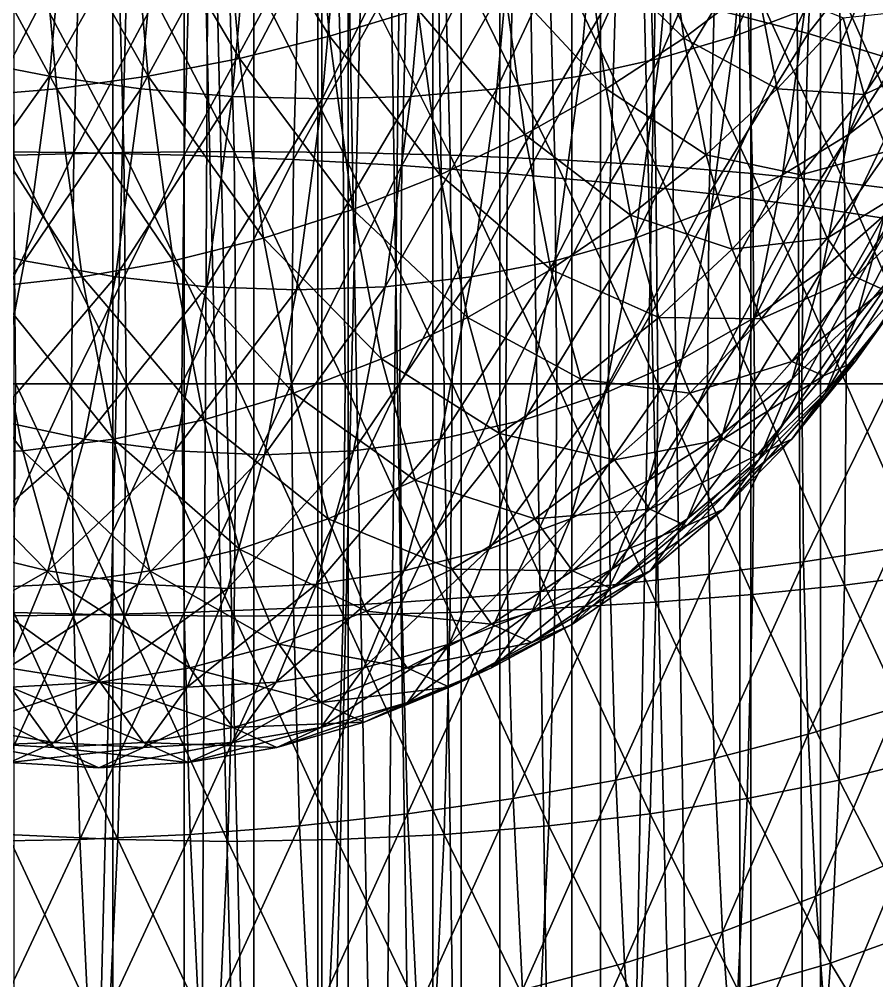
# Model space of a CAD drawing. Header units: metres. Extents: x -1.83 to 1.83, y -2.28 to 6.34.
# Drawn here: x 0.3643 to 0.7489, y 0.5247 to 0.956 of the extents above; entities that cross this region are included whole.
import ezdxf

# ---------------------------------------------------------------- set-up
doc = ezdxf.new("R2010")
doc.units = ezdxf.units.M

msp = doc.modelspace()

# ---------------------------------------------------------------- linework, layer by layer
at = {"layer": 'Prism 17'}
for points in [[(-0.6875, -1.03535, 0.03927), (0.6875, 2.96465, 0.03927), (0.6875, -1.03535, 0.03927)], [(-0.6875, -1.03535, 0.03927), (-0.6875, 2.96465, 0.03927), (0.6875, 2.96465, 0.03927)], [(0.40625, -1.03535, -0.02323), (0.28125, 2.96465, -0.11698), (0.28125, -1.03535, -0.11698)], [(0.40625, -1.03535, -0.02323), (0.40625, 2.96465, -0.02323), (0.28125, 2.96465, -0.11698)], [(0.5, -1.03535, -0.08573), (0.40625, 2.96465, -0.02323), (0.40625, -1.03535, -0.02323)], [(0.5, -1.03535, -0.08573), (0.5, 2.96465, -0.08573), (0.40625, 2.96465, -0.02323)], [(0.5625, -1.03535, 0.00802), (0.5, 2.96465, -0.08573), (0.5, -1.03535, -0.08573)], [(0.5625, -1.03535, 0.00802), (0.5625, 2.96465, 0.00802), (0.5, 2.96465, -0.08573)], [(0.625, -1.03535, -0.05448), (0.5625, 2.96465, 0.00802), (0.5625, -1.03535, 0.00802)], [(0.625, -1.03535, -0.05448), (0.625, 2.96465, -0.05448), (0.5625, 2.96465, 0.00802)], [(0.6875, -1.03535, 0.03927), (0.625, 2.96465, -0.05448), (0.625, -1.03535, -0.05448)], [(0.6875, -1.03535, 0.03927), (0.6875, 2.96465, 0.03927), (0.625, 2.96465, -0.05448)]]:
    msp.add_3dface(points, dxfattribs=at)
at = {"layer": 'Prism 4'}
for points in [[(0.43834, -1.04699, 0.10907), (0.46953, 4.95301, 0.2558), (0.46953, -1.04699, 0.2558)], [(0.43834, -1.04699, 0.10907), (0.43834, 4.95301, 0.10907), (0.46953, 4.95301, 0.2558)], [(0.54981, -1.04699, 0.0087), (0.43834, 4.95301, 0.10907), (0.43834, -1.04699, 0.10907)], [(0.54981, -1.04699, 0.0087), (0.54981, 4.95301, 0.0087), (0.43834, 4.95301, 0.10907)], [(0.46953, -1.04699, 0.2558), (0.61219, 4.95301, 0.30215), (0.61219, -1.04699, 0.30215)], [(0.46953, -1.04699, 0.2558), (0.46953, 4.95301, 0.2558), (0.61219, 4.95301, 0.30215)], [(0.69247, -1.04699, 0.05506), (0.54981, 4.95301, 0.0087), (0.54981, -1.04699, 0.0087)], [(0.69247, -1.04699, 0.05506), (0.69247, 4.95301, 0.05506), (0.54981, 4.95301, 0.0087)], [(0.61219, -1.04699, 0.30215), (0.72366, 4.95301, 0.20178), (0.72366, -1.04699, 0.20178)], [(0.61219, -1.04699, 0.30215), (0.61219, 4.95301, 0.30215), (0.72366, 4.95301, 0.20178)], [(0.72366, -1.04699, 0.20178), (0.69247, 4.95301, 0.05506), (0.69247, -1.04699, 0.05506)], [(0.72366, -1.04699, 0.20178), (0.72366, 4.95301, 0.20178), (0.69247, 4.95301, 0.05506)]]:
    msp.add_3dface(points, dxfattribs=at)
at = {"layer": 'Prism 5'}
for points in [[(0.49819, -1.04699, 0.20179), (0.3484, 4.95301, 0.20964), (0.3484, -1.04699, 0.20964)], [(0.49819, -1.04699, 0.20179), (0.49819, 4.95301, 0.20179), (0.3484, 4.95301, 0.20964)], [(0.36199, -1.04699, 0.46909), (0.51179, 4.95301, 0.46124), (0.51179, -1.04699, 0.46124)], [(0.36199, -1.04699, 0.46909), (0.36199, 4.95301, 0.46909), (0.51179, 4.95301, 0.46124)], [(0.57989, -1.04699, 0.32759), (0.49819, 4.95301, 0.20179), (0.49819, -1.04699, 0.20179)], [(0.57989, -1.04699, 0.32759), (0.57989, 4.95301, 0.32759), (0.49819, 4.95301, 0.20179)], [(0.51179, -1.04699, 0.46124), (0.57989, 4.95301, 0.32759), (0.57989, -1.04699, 0.32759)], [(0.51179, -1.04699, 0.46124), (0.51179, 4.95301, 0.46124), (0.57989, 4.95301, 0.32759)]]:
    msp.add_3dface(points, dxfattribs=at)
at = {"layer": 'Sphere 5'}
for points in [[(0.72397, 1.04251, 0.30105), (0.68506, 0.94834, 0.27519), (0.71659, 0.96042, 0.30985)], [(0.72397, 1.04251, 0.30105), (0.69278, 1.03425, 0.26599), (0.68506, 0.94834, 0.27519)], [(0.50343, 0.94834, 0.49164), (0.45503, 1.0274, 0.47409), (0.49571, 1.03425, 0.50085)], [(0.54304, 0.96042, 0.51668), (0.50343, 0.94834, 0.49164), (0.49571, 1.03425, 0.50085)], [(0.69278, 1.03425, 0.26599), (0.65136, 0.93832, 0.24012), (0.68506, 0.94834, 0.27519)], [(0.69278, 1.03425, 0.26599), (0.65937, 1.0274, 0.23058), (0.65136, 0.93832, 0.24012)], [(0.38606, 1.02201, -0.00455), (0.34497, 1.0274, -0.03324), (0.33696, 0.93832, -0.02369)], [(0.46304, 0.93832, 0.46455), (0.41394, 1.02201, 0.4454), (0.45503, 1.0274, 0.47409)], [(0.50343, 0.94834, 0.49164), (0.46304, 0.93832, 0.46455), (0.45503, 1.0274, 0.47409)], [(0.65937, 1.0274, 0.23058), (0.61575, 0.93045, 0.2049), (0.65136, 0.93832, 0.24012)], [(0.65937, 1.0274, 0.23058), (0.62398, 1.02201, 0.19509), (0.61575, 0.93045, 0.2049)], [(0.38113, 0.92479, 0.405), (0.33175, 1.0158, 0.38312), (0.37274, 1.01814, 0.415)], [(0.38606, 1.02201, -0.00455), (0.33696, 0.93832, -0.02369), (0.37783, 0.93045, 0.00526)], [(0.42217, 0.93045, 0.43559), (0.37274, 1.01814, 0.415), (0.41394, 1.02201, 0.4454)], [(0.42217, 0.93045, 0.43559), (0.38113, 0.92479, 0.405), (0.37274, 1.01814, 0.415)], [(0.42726, 1.01814, 0.02585), (0.38606, 1.02201, -0.00455), (0.37783, 0.93045, 0.00526)], [(0.42726, 1.01814, 0.02585), (0.37783, 0.93045, 0.00526), (0.41886, 0.92479, 0.03585)], [(0.46304, 0.93832, 0.46455), (0.42217, 0.93045, 0.43559), (0.41394, 1.02201, 0.4454)], [(0.46825, 1.0158, 0.05773), (0.42726, 1.01814, 0.02585), (0.41886, 0.92479, 0.03585)], [(0.58689, 1.01814, 0.15979), (0.53988, 0.92137, 0.13508), (0.57849, 0.92479, 0.1698)], [(0.58689, 1.01814, 0.15979), (0.54837, 1.0158, 0.12496), (0.53988, 0.92137, 0.13508)], [(0.62398, 1.02201, 0.19509), (0.57849, 0.92479, 0.1698), (0.61575, 0.93045, 0.2049)], [(0.62398, 1.02201, 0.19509), (0.58689, 1.01814, 0.15979), (0.57849, 0.92479, 0.1698)], [(0.38113, 0.92479, 0.405), (0.34024, 0.92137, 0.373), (0.33175, 1.0158, 0.38312)], [(0.46825, 1.0158, 0.05773), (0.41886, 0.92479, 0.03585), (0.45976, 0.92137, 0.06785)], [(0.50872, 1.01502, 0.09085), (0.46825, 1.0158, 0.05773), (0.45976, 0.92137, 0.06785)], [(0.50872, 1.01502, 0.09085), (0.45976, 0.92137, 0.06785), (0.5002, 0.92023, 0.10101)], [(0.54837, 1.0158, 0.12496), (0.5002, 0.92023, 0.10101), (0.53988, 0.92137, 0.13508)], [(0.54837, 1.0158, 0.12496), (0.50872, 1.01502, 0.09085), (0.5002, 0.92023, 0.10101)], [(0.66233, 0.94752, 0.56783), (0.61868, 0.99042, 0.55981), (0.65415, 1.0081, 0.57758)], [(0.69512, 0.97233, 0.58377), (0.66233, 0.94752, 0.56783), (0.65415, 1.0081, 0.57758)], [(0.62755, 0.92479, 0.54925), (0.58155, 0.97449, 0.53946), (0.61868, 0.99042, 0.55981)], [(0.66233, 0.94752, 0.56783), (0.62755, 0.92479, 0.54925), (0.61868, 0.99042, 0.55981)], [(0.7722, 0.99042, 0.37686), (0.73623, 0.90431, 0.35511), (0.76334, 0.92479, 0.38742)], [(0.7722, 0.99042, 0.37686), (0.74571, 0.97449, 0.34382), (0.73623, 0.90431, 0.35511)], [(0.59103, 0.90431, 0.52816), (0.54304, 0.96042, 0.51668), (0.58155, 0.97449, 0.53946)], [(0.62755, 0.92479, 0.54925), (0.59103, 0.90431, 0.52816), (0.58155, 0.97449, 0.53946)], [(0.70429, 0.92479, 0.57284), (0.66233, 0.94752, 0.56783), (0.69512, 0.97233, 0.58377)], [(0.73385, 0.9566, 0.58719), (0.70429, 0.92479, 0.57284), (0.69512, 0.97233, 0.58377)], [(0.74571, 0.97449, 0.34382), (0.70657, 0.88623, 0.32179), (0.73623, 0.90431, 0.35511)], [(0.74571, 0.97449, 0.34382), (0.71659, 0.96042, 0.30985), (0.70657, 0.88623, 0.32179)], [(0.55305, 0.88623, 0.50474), (0.50343, 0.94834, 0.49164), (0.54304, 0.96042, 0.51668)], [(0.59103, 0.90431, 0.52816), (0.55305, 0.88623, 0.50474), (0.54304, 0.96042, 0.51668)], [(0.71659, 0.96042, 0.30985), (0.67457, 0.87069, 0.28769), (0.70657, 0.88623, 0.32179)], [(0.71659, 0.96042, 0.30985), (0.68506, 0.94834, 0.27519), (0.67457, 0.87069, 0.28769)], [(0.76912, 0.96042, 0.5889), (0.74332, 0.92219, 0.5759), (0.73385, 0.9566, 0.58719)], [(0.77826, 0.93832, 0.57801), (0.74332, 0.92219, 0.5759), (0.76912, 0.96042, 0.5889)], [(0.74332, 0.92219, 0.5759), (0.70429, 0.92479, 0.57284), (0.73385, 0.9566, 0.58719)], [(0.51392, 0.87069, 0.47915), (0.46304, 0.93832, 0.46455), (0.50343, 0.94834, 0.49164)], [(0.55305, 0.88623, 0.50474), (0.51392, 0.87069, 0.47915), (0.50343, 0.94834, 0.49164)], [(0.67242, 0.89523, 0.55581), (0.62755, 0.92479, 0.54925), (0.66233, 0.94752, 0.56783)], [(0.68506, 0.94834, 0.27519), (0.64049, 0.85782, 0.25308), (0.67457, 0.87069, 0.28769)], [(0.68506, 0.94834, 0.27519), (0.65136, 0.93832, 0.24012), (0.64049, 0.85782, 0.25308)], [(0.70429, 0.92479, 0.57284), (0.67242, 0.89523, 0.55581), (0.66233, 0.94752, 0.56783)], [(0.37783, 0.93045, 0.00526), (0.33696, 0.93832, -0.02369), (0.32609, 0.85782, -0.01074)], [(0.47391, 0.85782, 0.45159), (0.42217, 0.93045, 0.43559), (0.46304, 0.93832, 0.46455)], [(0.51392, 0.87069, 0.47915), (0.47391, 0.85782, 0.45159), (0.46304, 0.93832, 0.46455)], [(0.65136, 0.93832, 0.24012), (0.60457, 0.8477, 0.21822), (0.64049, 0.85782, 0.25308)], [(0.65136, 0.93832, 0.24012), (0.61575, 0.93045, 0.2049), (0.60457, 0.8477, 0.21822)], [(0.77826, 0.93832, 0.57801), (0.75381, 0.89684, 0.5634), (0.74332, 0.92219, 0.5759)], [(0.37783, 0.93045, 0.00526), (0.32609, 0.85782, -0.01074), (0.36665, 0.8477, 0.01858)], [(0.41886, 0.92479, 0.03585), (0.37783, 0.93045, 0.00526), (0.36665, 0.8477, 0.01858)], [(0.43335, 0.8477, 0.42227), (0.38113, 0.92479, 0.405), (0.42217, 0.93045, 0.43559)], [(0.47391, 0.85782, 0.45159), (0.43335, 0.8477, 0.42227), (0.42217, 0.93045, 0.43559)], [(0.61575, 0.93045, 0.2049), (0.5671, 0.84042, 0.18337), (0.60457, 0.8477, 0.21822)], [(0.61575, 0.93045, 0.2049), (0.57849, 0.92479, 0.1698), (0.5671, 0.84042, 0.18337)], [(0.39253, 0.84042, 0.39142), (0.34024, 0.92137, 0.373), (0.38113, 0.92479, 0.405)], [(0.41886, 0.92479, 0.03585), (0.36665, 0.8477, 0.01858), (0.40747, 0.84042, 0.04943)], [(0.43335, 0.8477, 0.42227), (0.39253, 0.84042, 0.39142), (0.38113, 0.92479, 0.405)], [(0.45976, 0.92137, 0.06785), (0.41886, 0.92479, 0.03585), (0.40747, 0.84042, 0.04943)], [(0.57849, 0.92479, 0.1698), (0.52835, 0.83603, 0.14881), (0.5671, 0.84042, 0.18337)], [(0.57849, 0.92479, 0.1698), (0.53988, 0.92137, 0.13508), (0.52835, 0.83603, 0.14881)], [(0.63847, 0.86814, 0.53623), (0.59103, 0.90431, 0.52816), (0.62755, 0.92479, 0.54925)], [(0.67242, 0.89523, 0.55581), (0.63847, 0.86814, 0.53623), (0.62755, 0.92479, 0.54925)], [(0.71491, 0.88623, 0.56019), (0.67242, 0.89523, 0.55581), (0.70429, 0.92479, 0.57284)], [(0.74332, 0.92219, 0.5759), (0.71491, 0.88623, 0.56019), (0.70429, 0.92479, 0.57284)], [(0.76334, 0.92479, 0.38742), (0.72455, 0.84373, 0.36904), (0.75241, 0.86814, 0.40044)], [(0.76334, 0.92479, 0.38742), (0.73623, 0.90431, 0.35511), (0.72455, 0.84373, 0.36904)], [(0.39253, 0.84042, 0.39142), (0.35176, 0.83603, 0.35927), (0.34024, 0.92137, 0.373)], [(0.45976, 0.92137, 0.06785), (0.40747, 0.84042, 0.04943), (0.44824, 0.83603, 0.08159)], [(0.5002, 0.92023, 0.10101), (0.45976, 0.92137, 0.06785), (0.44824, 0.83603, 0.08159)], [(0.5002, 0.92023, 0.10101), (0.44824, 0.83603, 0.08159), (0.48863, 0.83456, 0.1148)], [(0.53988, 0.92137, 0.13508), (0.48863, 0.83456, 0.1148), (0.52835, 0.83603, 0.14881)], [(0.53988, 0.92137, 0.13508), (0.5002, 0.92023, 0.10101), (0.48863, 0.83456, 0.1148)], [(0.75381, 0.89684, 0.5634), (0.71491, 0.88623, 0.56019), (0.74332, 0.92219, 0.5759)], [(0.60271, 0.84373, 0.51424), (0.55305, 0.88623, 0.50474), (0.59103, 0.90431, 0.52816)], [(0.63847, 0.86814, 0.53623), (0.60271, 0.84373, 0.51424), (0.59103, 0.90431, 0.52816)], [(0.73623, 0.90431, 0.35511), (0.69422, 0.82218, 0.3365), (0.72455, 0.84373, 0.36904)], [(0.73623, 0.90431, 0.35511), (0.70657, 0.88623, 0.32179), (0.69422, 0.82218, 0.3365)], [(0.6841, 0.85281, 0.54189), (0.63847, 0.86814, 0.53623), (0.67242, 0.89523, 0.55581)], [(0.71491, 0.88623, 0.56019), (0.6841, 0.85281, 0.54189), (0.67242, 0.89523, 0.55581)], [(0.75381, 0.89684, 0.5634), (0.72666, 0.85782, 0.54618), (0.71491, 0.88623, 0.56019)], [(0.76498, 0.88131, 0.55008), (0.72666, 0.85782, 0.54618), (0.75381, 0.89684, 0.5634)], [(0.77759, 0.89523, 0.43047), (0.73976, 0.82218, 0.41552), (0.76591, 0.85281, 0.44439)], [(0.77759, 0.89523, 0.43047), (0.75241, 0.86814, 0.40044), (0.73976, 0.82218, 0.41552)], [(0.56541, 0.82218, 0.49002), (0.51392, 0.87069, 0.47915), (0.55305, 0.88623, 0.50474)], [(0.60271, 0.84373, 0.51424), (0.56541, 0.82218, 0.49002), (0.55305, 0.88623, 0.50474)], [(0.70657, 0.88623, 0.32179), (0.66165, 0.80367, 0.30309), (0.69422, 0.82218, 0.3365)], [(0.70657, 0.88623, 0.32179), (0.67457, 0.87069, 0.28769), (0.66165, 0.80367, 0.30309)], [(0.72666, 0.85782, 0.54618), (0.6841, 0.85281, 0.54189), (0.71491, 0.88623, 0.56019)], [(0.76498, 0.88131, 0.55008), (0.73918, 0.84042, 0.53126), (0.72666, 0.85782, 0.54618)], [(0.7765, 0.87609, 0.53635), (0.73918, 0.84042, 0.53126), (0.76498, 0.88131, 0.55008)], [(0.7765, 0.87609, 0.53635), (0.75209, 0.83456, 0.51587), (0.73918, 0.84042, 0.53126)], [(0.52684, 0.80367, 0.46375), (0.47391, 0.85782, 0.45159), (0.51392, 0.87069, 0.47915)], [(0.56541, 0.82218, 0.49002), (0.52684, 0.80367, 0.46375), (0.51392, 0.87069, 0.47915)], [(0.65113, 0.82218, 0.52115), (0.60271, 0.84373, 0.51424), (0.63847, 0.86814, 0.53623)], [(0.67457, 0.87069, 0.28769), (0.62709, 0.78832, 0.26905), (0.66165, 0.80367, 0.30309)], [(0.67457, 0.87069, 0.28769), (0.64049, 0.85782, 0.25308), (0.62709, 0.78832, 0.26905)], [(0.6841, 0.85281, 0.54189), (0.65113, 0.82218, 0.52115), (0.63847, 0.86814, 0.53623)], [(0.75241, 0.86814, 0.40044), (0.71102, 0.79459, 0.38516), (0.73976, 0.82218, 0.41552)], [(0.75241, 0.86814, 0.40044), (0.72455, 0.84373, 0.36904), (0.71102, 0.79459, 0.38516)], [(0.36665, 0.8477, 0.01858), (0.32609, 0.85782, -0.01074), (0.31268, 0.78832, 0.00523)], [(0.48731, 0.78832, 0.43562), (0.43335, 0.8477, 0.42227), (0.47391, 0.85782, 0.45159)], [(0.52684, 0.80367, 0.46375), (0.48731, 0.78832, 0.43562), (0.47391, 0.85782, 0.45159)], [(0.64049, 0.85782, 0.25308), (0.5908, 0.77627, 0.23463), (0.62709, 0.78832, 0.26905)], [(0.64049, 0.85782, 0.25308), (0.60457, 0.8477, 0.21822), (0.5908, 0.77627, 0.23463)], [(0.72666, 0.85782, 0.54618), (0.69702, 0.82155, 0.52649), (0.6841, 0.85281, 0.54189)], [(0.73918, 0.84042, 0.53126), (0.69702, 0.82155, 0.52649), (0.72666, 0.85782, 0.54618)], [(0.77753, 0.85782, 0.48555), (0.73921, 0.80241, 0.47621), (0.76501, 0.84042, 0.50048)], [(0.77753, 0.85782, 0.48555), (0.75299, 0.82155, 0.45979), (0.73921, 0.80241, 0.47621)], [(0.69702, 0.82155, 0.52649), (0.65113, 0.82218, 0.52115), (0.6841, 0.85281, 0.54189)], [(0.76591, 0.85281, 0.44439), (0.72576, 0.78832, 0.4322), (0.75299, 0.82155, 0.45979)], [(0.76591, 0.85281, 0.44439), (0.73976, 0.82218, 0.41552), (0.72576, 0.78832, 0.4322)], [(0.36665, 0.8477, 0.01858), (0.31268, 0.78832, 0.00523), (0.35288, 0.77627, 0.03499)], [(0.40747, 0.84042, 0.04943), (0.36665, 0.8477, 0.01858), (0.35288, 0.77627, 0.03499)], [(0.44712, 0.77627, 0.40586), (0.39253, 0.84042, 0.39142), (0.43335, 0.8477, 0.42227)], [(0.48731, 0.78832, 0.43562), (0.44712, 0.77627, 0.40586), (0.43335, 0.8477, 0.42227)], [(0.60457, 0.8477, 0.21822), (0.55305, 0.76759, 0.20011), (0.5908, 0.77627, 0.23463)], [(0.60457, 0.8477, 0.21822), (0.5671, 0.84042, 0.18337), (0.55305, 0.76759, 0.20011)], [(0.61624, 0.79459, 0.49811), (0.56541, 0.82218, 0.49002), (0.60271, 0.84373, 0.51424)], [(0.65113, 0.82218, 0.52115), (0.61624, 0.79459, 0.49811), (0.60271, 0.84373, 0.51424)], [(0.72455, 0.84373, 0.36904), (0.67991, 0.77023, 0.35356), (0.71102, 0.79459, 0.38516)], [(0.72455, 0.84373, 0.36904), (0.69422, 0.82218, 0.3365), (0.67991, 0.77023, 0.35356)], [(0.40657, 0.76759, 0.37468), (0.35176, 0.83603, 0.35927), (0.39253, 0.84042, 0.39142)], [(0.40747, 0.84042, 0.04943), (0.35288, 0.77627, 0.03499), (0.39343, 0.76759, 0.06617)], [(0.44712, 0.77627, 0.40586), (0.40657, 0.76759, 0.37468), (0.39253, 0.84042, 0.39142)], [(0.44824, 0.83603, 0.08159), (0.40747, 0.84042, 0.04943), (0.39343, 0.76759, 0.06617)], [(0.5671, 0.84042, 0.18337), (0.51415, 0.76235, 0.16574), (0.55305, 0.76759, 0.20011)], [(0.5671, 0.84042, 0.18337), (0.52835, 0.83603, 0.14881), (0.51415, 0.76235, 0.16574)], [(0.73918, 0.84042, 0.53126), (0.7108, 0.80241, 0.51007), (0.69702, 0.82155, 0.52649)], [(0.75209, 0.83456, 0.51587), (0.7108, 0.80241, 0.51007), (0.73918, 0.84042, 0.53126)], [(0.76501, 0.84042, 0.50048), (0.725, 0.79597, 0.49314), (0.75209, 0.83456, 0.51587)], [(0.76501, 0.84042, 0.50048), (0.73921, 0.80241, 0.47621), (0.725, 0.79597, 0.49314)], [(0.36597, 0.76235, 0.34234), (0.31137, 0.83456, 0.32605), (0.35176, 0.83603, 0.35927)], [(0.36597, 0.76235, 0.34234), (0.32563, 0.76061, 0.30906), (0.31137, 0.83456, 0.32605)], [(0.40657, 0.76759, 0.37468), (0.36597, 0.76235, 0.34234), (0.35176, 0.83603, 0.35927)], [(0.44824, 0.83603, 0.08159), (0.39343, 0.76759, 0.06617), (0.43403, 0.76235, 0.09852)], [(0.48863, 0.83456, 0.1148), (0.44824, 0.83603, 0.08159), (0.43403, 0.76235, 0.09852)], [(0.48863, 0.83456, 0.1148), (0.43403, 0.76235, 0.09852), (0.47437, 0.76061, 0.13179)], [(0.52835, 0.83603, 0.14881), (0.47437, 0.76061, 0.13179), (0.51415, 0.76235, 0.16574)], [(0.52835, 0.83603, 0.14881), (0.48863, 0.83456, 0.1148), (0.47437, 0.76061, 0.13179)], [(0.75209, 0.83456, 0.51587), (0.725, 0.79597, 0.49314), (0.7108, 0.80241, 0.51007)], [(0.57971, 0.77023, 0.47297), (0.52684, 0.80367, 0.46375), (0.56541, 0.82218, 0.49002)], [(0.61624, 0.79459, 0.49811), (0.57971, 0.77023, 0.47297), (0.56541, 0.82218, 0.49002)], [(0.66513, 0.78832, 0.50446), (0.61624, 0.79459, 0.49811), (0.65113, 0.82218, 0.52115)], [(0.69422, 0.82218, 0.3365), (0.64668, 0.7493, 0.32093), (0.67991, 0.77023, 0.35356)], [(0.69422, 0.82218, 0.3365), (0.66165, 0.80367, 0.30309), (0.64668, 0.7493, 0.32093)], [(0.69702, 0.82155, 0.52649), (0.66513, 0.78832, 0.50446), (0.65113, 0.82218, 0.52115)], [(0.7108, 0.80241, 0.51007), (0.66513, 0.78832, 0.50446), (0.69702, 0.82155, 0.52649)], [(0.73976, 0.82218, 0.41552), (0.69605, 0.75838, 0.40301), (0.72576, 0.78832, 0.4322)], [(0.73976, 0.82218, 0.41552), (0.71102, 0.79459, 0.38516), (0.69605, 0.75838, 0.40301)], [(0.75299, 0.82155, 0.45979), (0.71083, 0.76759, 0.44999), (0.73921, 0.80241, 0.47621)], [(0.75299, 0.82155, 0.45979), (0.72576, 0.78832, 0.4322), (0.71083, 0.76759, 0.44999)], [(0.54182, 0.7493, 0.4459), (0.48731, 0.78832, 0.43562), (0.52684, 0.80367, 0.46375)], [(0.57971, 0.77023, 0.47297), (0.54182, 0.7493, 0.4459), (0.52684, 0.80367, 0.46375)], [(0.66165, 0.80367, 0.30309), (0.61156, 0.73195, 0.28755), (0.64668, 0.7493, 0.32093)], [(0.66165, 0.80367, 0.30309), (0.62709, 0.78832, 0.26905), (0.61156, 0.73195, 0.28755)], [(0.7108, 0.80241, 0.51007), (0.68005, 0.76759, 0.48667), (0.66513, 0.78832, 0.50446)], [(0.725, 0.79597, 0.49314), (0.68005, 0.76759, 0.48667), (0.7108, 0.80241, 0.51007)], [(0.73921, 0.80241, 0.47621), (0.69544, 0.76061, 0.46833), (0.725, 0.79597, 0.49314)], [(0.73921, 0.80241, 0.47621), (0.71083, 0.76759, 0.44999), (0.69544, 0.76061, 0.46833)], [(0.63121, 0.75838, 0.48027), (0.57971, 0.77023, 0.47297), (0.61624, 0.79459, 0.49811)], [(0.66513, 0.78832, 0.50446), (0.63121, 0.75838, 0.48027), (0.61624, 0.79459, 0.49811)], [(0.71102, 0.79459, 0.38516), (0.66408, 0.73195, 0.37242), (0.69605, 0.75838, 0.40301)], [(0.71102, 0.79459, 0.38516), (0.67991, 0.77023, 0.35356), (0.66408, 0.73195, 0.37242)], [(0.725, 0.79597, 0.49314), (0.69544, 0.76061, 0.46833), (0.68005, 0.76759, 0.48667)], [(0.50284, 0.73195, 0.41712), (0.44712, 0.77627, 0.40586), (0.48731, 0.78832, 0.43562)], [(0.54182, 0.7493, 0.4459), (0.50284, 0.73195, 0.41712), (0.48731, 0.78832, 0.43562)], [(0.62709, 0.78832, 0.26905), (0.57484, 0.71832, 0.25365), (0.61156, 0.73195, 0.28755)], [(0.62709, 0.78832, 0.26905), (0.5908, 0.77627, 0.23463), (0.57484, 0.71832, 0.25365)], [(0.68005, 0.76759, 0.48667), (0.63121, 0.75838, 0.48027), (0.66513, 0.78832, 0.50446)], [(0.72576, 0.78832, 0.4322), (0.68009, 0.73621, 0.42203), (0.71083, 0.76759, 0.44999)], [(0.72576, 0.78832, 0.4322), (0.69605, 0.75838, 0.40301), (0.68009, 0.73621, 0.42203)], [(0.39343, 0.76759, 0.06617), (0.35288, 0.77627, 0.03499), (0.33692, 0.71832, 0.05401)], [(0.46308, 0.71832, 0.38684), (0.40657, 0.76759, 0.37468), (0.44712, 0.77627, 0.40586)], [(0.50284, 0.73195, 0.41712), (0.46308, 0.71832, 0.38684), (0.44712, 0.77627, 0.40586)], [(0.5908, 0.77627, 0.23463), (0.53679, 0.70851, 0.2195), (0.57484, 0.71832, 0.25365)], [(0.5908, 0.77627, 0.23463), (0.55305, 0.76759, 0.20011), (0.53679, 0.70851, 0.2195)], [(0.59554, 0.73195, 0.4541), (0.54182, 0.7493, 0.4459), (0.57971, 0.77023, 0.47297)], [(0.63121, 0.75838, 0.48027), (0.59554, 0.73195, 0.4541), (0.57971, 0.77023, 0.47297)], [(0.67991, 0.77023, 0.35356), (0.63011, 0.70924, 0.34068), (0.66408, 0.73195, 0.37242)], [(0.67991, 0.77023, 0.35356), (0.64668, 0.7493, 0.32093), (0.63011, 0.70924, 0.34068)], [(0.39343, 0.76759, 0.06617), (0.33692, 0.71832, 0.05401), (0.37716, 0.70851, 0.08556)], [(0.42284, 0.70851, 0.35529), (0.36597, 0.76235, 0.34234), (0.40657, 0.76759, 0.37468)], [(0.43403, 0.76235, 0.09852), (0.39343, 0.76759, 0.06617), (0.37716, 0.70851, 0.08556)], [(0.46308, 0.71832, 0.38684), (0.42284, 0.70851, 0.35529), (0.40657, 0.76759, 0.37468)], [(0.55305, 0.76759, 0.20011), (0.49769, 0.70259, 0.18536), (0.53679, 0.70851, 0.2195)], [(0.55305, 0.76759, 0.20011), (0.51415, 0.76235, 0.16574), (0.49769, 0.70259, 0.18536)], [(0.68005, 0.76759, 0.48667), (0.64717, 0.73621, 0.46125), (0.63121, 0.75838, 0.48027)], [(0.69544, 0.76061, 0.46833), (0.64717, 0.73621, 0.46125), (0.68005, 0.76759, 0.48667)], [(0.71083, 0.76759, 0.44999), (0.66363, 0.72874, 0.44164), (0.69544, 0.76061, 0.46833)], [(0.71083, 0.76759, 0.44999), (0.68009, 0.73621, 0.42203), (0.66363, 0.72874, 0.44164)], [(0.38243, 0.70259, 0.32272), (0.32563, 0.76061, 0.30906), (0.36597, 0.76235, 0.34234)], [(0.38243, 0.70259, 0.32272), (0.34215, 0.70062, 0.28937), (0.32563, 0.76061, 0.30906)], [(0.42284, 0.70851, 0.35529), (0.38243, 0.70259, 0.32272), (0.36597, 0.76235, 0.34234)], [(0.43403, 0.76235, 0.09852), (0.37716, 0.70851, 0.08556), (0.41757, 0.70259, 0.11813)], [(0.47437, 0.76061, 0.13179), (0.43403, 0.76235, 0.09852), (0.41757, 0.70259, 0.11813)], [(0.47437, 0.76061, 0.13179), (0.41757, 0.70259, 0.11813), (0.45785, 0.70062, 0.15148)], [(0.51415, 0.76235, 0.16574), (0.45785, 0.70062, 0.15148), (0.49769, 0.70259, 0.18536)], [(0.51415, 0.76235, 0.16574), (0.47437, 0.76061, 0.13179), (0.45785, 0.70062, 0.15148)], [(0.69544, 0.76061, 0.46833), (0.66363, 0.72874, 0.44164), (0.64717, 0.73621, 0.46125)], [(0.64717, 0.73621, 0.46125), (0.59554, 0.73195, 0.4541), (0.63121, 0.75838, 0.48027)], [(0.69605, 0.75838, 0.40301), (0.64721, 0.70851, 0.39253), (0.68009, 0.73621, 0.42203)], [(0.69605, 0.75838, 0.40301), (0.66408, 0.73195, 0.37242), (0.64721, 0.70851, 0.39253)], [(0.55838, 0.70924, 0.42616), (0.50284, 0.73195, 0.41712), (0.54182, 0.7493, 0.4459)], [(0.59554, 0.73195, 0.4541), (0.55838, 0.70924, 0.42616), (0.54182, 0.7493, 0.4459)], [(0.64668, 0.7493, 0.32093), (0.59439, 0.69042, 0.30802), (0.63011, 0.70924, 0.34068)], [(0.64668, 0.7493, 0.32093), (0.61156, 0.73195, 0.28755), (0.59439, 0.69042, 0.30802)], [(0.64717, 0.73621, 0.46125), (0.61241, 0.70851, 0.434), (0.59554, 0.73195, 0.4541)], [(0.66363, 0.72874, 0.44164), (0.61241, 0.70851, 0.434), (0.64717, 0.73621, 0.46125)], [(0.68009, 0.73621, 0.42203), (0.62981, 0.70062, 0.41326), (0.66363, 0.72874, 0.44164)], [(0.68009, 0.73621, 0.42203), (0.64721, 0.70851, 0.39253), (0.62981, 0.70062, 0.41326)], [(0.52002, 0.69042, 0.39665), (0.46308, 0.71832, 0.38684), (0.50284, 0.73195, 0.41712)], [(0.55838, 0.70924, 0.42616), (0.52002, 0.69042, 0.39665), (0.50284, 0.73195, 0.41712)], [(0.61156, 0.73195, 0.28755), (0.55718, 0.67563, 0.27469), (0.59439, 0.69042, 0.30802)], [(0.61156, 0.73195, 0.28755), (0.57484, 0.71832, 0.25365), (0.55718, 0.67563, 0.27469)], [(0.61241, 0.70851, 0.434), (0.55838, 0.70924, 0.42616), (0.59554, 0.73195, 0.4541)], [(0.66408, 0.73195, 0.37242), (0.61246, 0.68471, 0.36172), (0.64721, 0.70851, 0.39253)], [(0.66408, 0.73195, 0.37242), (0.63011, 0.70924, 0.34068), (0.61246, 0.68471, 0.36172)], [(0.66363, 0.72874, 0.44164), (0.62981, 0.70062, 0.41326), (0.61241, 0.70851, 0.434)], [(0.37716, 0.70851, 0.08556), (0.33692, 0.71832, 0.05401), (0.31926, 0.67563, 0.07505)], [(0.48074, 0.67563, 0.3658), (0.42284, 0.70851, 0.35529), (0.46308, 0.71832, 0.38684)], [(0.52002, 0.69042, 0.39665), (0.48074, 0.67563, 0.3658), (0.46308, 0.71832, 0.38684)], [(0.57484, 0.71832, 0.25365), (0.51878, 0.66498, 0.24095), (0.55718, 0.67563, 0.27469)], [(0.57484, 0.71832, 0.25365), (0.53679, 0.70851, 0.2195), (0.51878, 0.66498, 0.24095)], [(0.37716, 0.70851, 0.08556), (0.31926, 0.67563, 0.07505), (0.35916, 0.66498, 0.10701)], [(0.41757, 0.70259, 0.11813), (0.37716, 0.70851, 0.08556), (0.35916, 0.66498, 0.10701)], [(0.44084, 0.66498, 0.33384), (0.38243, 0.70259, 0.32272), (0.42284, 0.70851, 0.35529)], [(0.48074, 0.67563, 0.3658), (0.44084, 0.66498, 0.33384), (0.42284, 0.70851, 0.35529)], [(0.53679, 0.70851, 0.2195), (0.47948, 0.65856, 0.20706), (0.51878, 0.66498, 0.24095)], [(0.53679, 0.70851, 0.2195), (0.49769, 0.70259, 0.18536), (0.47948, 0.65856, 0.20706)], [(0.57604, 0.68471, 0.40512), (0.52002, 0.69042, 0.39665), (0.55838, 0.70924, 0.42616)], [(0.61241, 0.70851, 0.434), (0.57604, 0.68471, 0.40512), (0.55838, 0.70924, 0.42616)], [(0.62981, 0.70062, 0.41326), (0.57604, 0.68471, 0.40512), (0.61241, 0.70851, 0.434)], [(0.63011, 0.70924, 0.34068), (0.57608, 0.66498, 0.32983), (0.61246, 0.68471, 0.36172)], [(0.63011, 0.70924, 0.34068), (0.59439, 0.69042, 0.30802), (0.57608, 0.66498, 0.32983)], [(0.64721, 0.70851, 0.39253), (0.59425, 0.67645, 0.38342), (0.62981, 0.70062, 0.41326)], [(0.64721, 0.70851, 0.39253), (0.61246, 0.68471, 0.36172), (0.59425, 0.67645, 0.38342)], [(0.40064, 0.65856, 0.30102), (0.34215, 0.70062, 0.28937), (0.38243, 0.70259, 0.32272)], [(0.40064, 0.65856, 0.30102), (0.36043, 0.65642, 0.26759), (0.34215, 0.70062, 0.28937)], [(0.41757, 0.70259, 0.11813), (0.35916, 0.66498, 0.10701), (0.39936, 0.65856, 0.13983)], [(0.44084, 0.66498, 0.33384), (0.40064, 0.65856, 0.30102), (0.38243, 0.70259, 0.32272)], [(0.45785, 0.70062, 0.15148), (0.41757, 0.70259, 0.11813), (0.39936, 0.65856, 0.13983)], [(0.45785, 0.70062, 0.15148), (0.39936, 0.65856, 0.13983), (0.43957, 0.65642, 0.17327)], [(0.49769, 0.70259, 0.18536), (0.43957, 0.65642, 0.17327), (0.47948, 0.65856, 0.20706)], [(0.49769, 0.70259, 0.18536), (0.45785, 0.70062, 0.15148), (0.43957, 0.65642, 0.17327)], [(0.62981, 0.70062, 0.41326), (0.59425, 0.67645, 0.38342), (0.57604, 0.68471, 0.40512)], [(0.53832, 0.66498, 0.37483), (0.48074, 0.67563, 0.3658), (0.52002, 0.69042, 0.39665)], [(0.57604, 0.68471, 0.40512), (0.53832, 0.66498, 0.37483), (0.52002, 0.69042, 0.39665)], [(0.59439, 0.69042, 0.30802), (0.53837, 0.64948, 0.29712), (0.57608, 0.66498, 0.32983)], [(0.59439, 0.69042, 0.30802), (0.55718, 0.67563, 0.27469), (0.53837, 0.64948, 0.29712)], [(0.59425, 0.67645, 0.38342), (0.53832, 0.66498, 0.37483), (0.57604, 0.68471, 0.40512)], [(0.61246, 0.68471, 0.36172), (0.5572, 0.65642, 0.35233), (0.59425, 0.67645, 0.38342)], [(0.61246, 0.68471, 0.36172), (0.57608, 0.66498, 0.32983), (0.5572, 0.65642, 0.35233)], [(0.49955, 0.64948, 0.34337), (0.44084, 0.66498, 0.33384), (0.48074, 0.67563, 0.3658)], [(0.53832, 0.66498, 0.37483), (0.49955, 0.64948, 0.34337), (0.48074, 0.67563, 0.3658)], [(0.55718, 0.67563, 0.27469), (0.4996, 0.63832, 0.26382), (0.53837, 0.64948, 0.29712)], [(0.55718, 0.67563, 0.27469), (0.51878, 0.66498, 0.24095), (0.4996, 0.63832, 0.26382)], [(0.59425, 0.67645, 0.38342), (0.5572, 0.65642, 0.35233), (0.53832, 0.66498, 0.37483)], [(0.39936, 0.65856, 0.13983), (0.35916, 0.66498, 0.10701), (0.33997, 0.63832, 0.12987)], [(0.46003, 0.63832, 0.31098), (0.40064, 0.65856, 0.30102), (0.44084, 0.66498, 0.33384)], [(0.49955, 0.64948, 0.34337), (0.46003, 0.63832, 0.31098), (0.44084, 0.66498, 0.33384)], [(0.51878, 0.66498, 0.24095), (0.46007, 0.6316, 0.23019), (0.4996, 0.63832, 0.26382)], [(0.51878, 0.66498, 0.24095), (0.47948, 0.65856, 0.20706), (0.46007, 0.6316, 0.23019)], [(0.5572, 0.65642, 0.35233), (0.49955, 0.64948, 0.34337), (0.53832, 0.66498, 0.37483)], [(0.57608, 0.66498, 0.32983), (0.51896, 0.64068, 0.32025), (0.5572, 0.65642, 0.35233)], [(0.57608, 0.66498, 0.32983), (0.53837, 0.64948, 0.29712), (0.51896, 0.64068, 0.32025)], [(0.37991, 0.62935, 0.24437), (0.32052, 0.65856, 0.23379), (0.36043, 0.65642, 0.26759)], [(0.37991, 0.62935, 0.24437), (0.33993, 0.6316, 0.21067), (0.32052, 0.65856, 0.23379)], [(0.39936, 0.65856, 0.13983), (0.33997, 0.63832, 0.12987), (0.37996, 0.6316, 0.16296)], [(0.42004, 0.6316, 0.27789), (0.36043, 0.65642, 0.26759), (0.40064, 0.65856, 0.30102)], [(0.42004, 0.6316, 0.27789), (0.37991, 0.62935, 0.24437), (0.36043, 0.65642, 0.26759)], [(0.43957, 0.65642, 0.17327), (0.39936, 0.65856, 0.13983), (0.37996, 0.6316, 0.16296)], [(0.43957, 0.65642, 0.17327), (0.37996, 0.6316, 0.16296), (0.42009, 0.62935, 0.19648)], [(0.46003, 0.63832, 0.31098), (0.42004, 0.6316, 0.27789), (0.40064, 0.65856, 0.30102)], [(0.47948, 0.65856, 0.20706), (0.42009, 0.62935, 0.19648), (0.46007, 0.6316, 0.23019)], [(0.47948, 0.65856, 0.20706), (0.43957, 0.65642, 0.17327), (0.42009, 0.62935, 0.19648)], [(0.5572, 0.65642, 0.35233), (0.51896, 0.64068, 0.32025), (0.49955, 0.64948, 0.34337)], [(0.51896, 0.64068, 0.32025), (0.46003, 0.63832, 0.31098), (0.49955, 0.64948, 0.34337)], [(0.53837, 0.64948, 0.29712), (0.47981, 0.62935, 0.2874), (0.51896, 0.64068, 0.32025)], [(0.53837, 0.64948, 0.29712), (0.4996, 0.63832, 0.26382), (0.47981, 0.62935, 0.2874)], [(0.51896, 0.64068, 0.32025), (0.47981, 0.62935, 0.2874), (0.46003, 0.63832, 0.31098)], [(0.37996, 0.6316, 0.16296), (0.33997, 0.63832, 0.12987), (0.32019, 0.62935, 0.15345)], [(0.47981, 0.62935, 0.2874), (0.42004, 0.6316, 0.27789), (0.46003, 0.63832, 0.31098)], [(0.4996, 0.63832, 0.26382), (0.44006, 0.62252, 0.25404), (0.47981, 0.62935, 0.2874)], [(0.4996, 0.63832, 0.26382), (0.46007, 0.6316, 0.23019), (0.44006, 0.62252, 0.25404)], [(0.37996, 0.6316, 0.16296), (0.32019, 0.62935, 0.15345), (0.35994, 0.62252, 0.18681)], [(0.4, 0.62023, 0.22043), (0.33993, 0.6316, 0.21067), (0.37991, 0.62935, 0.24437)], [(0.4, 0.62023, 0.22043), (0.35994, 0.62252, 0.18681), (0.33993, 0.6316, 0.21067)], [(0.42009, 0.62935, 0.19648), (0.37996, 0.6316, 0.16296), (0.35994, 0.62252, 0.18681)], [(0.44006, 0.62252, 0.25404), (0.37991, 0.62935, 0.24437), (0.42004, 0.6316, 0.27789)], [(0.46007, 0.6316, 0.23019), (0.4, 0.62023, 0.22043), (0.44006, 0.62252, 0.25404)], [(0.46007, 0.6316, 0.23019), (0.42009, 0.62935, 0.19648), (0.4, 0.62023, 0.22043)], [(0.47981, 0.62935, 0.2874), (0.44006, 0.62252, 0.25404), (0.42004, 0.6316, 0.27789)], [(0.42009, 0.62935, 0.19648), (0.35994, 0.62252, 0.18681), (0.4, 0.62023, 0.22043)], [(0.44006, 0.62252, 0.25404), (0.4, 0.62023, 0.22043), (0.37991, 0.62935, 0.24437)]]:
    msp.add_3dface(points, dxfattribs=at)
at = {"layer": 'Sphere 6'}
for points in [[(0.72157, 1.02224, -0.04369), (0.676, 0.96053, -0.04748), (0.7181, 0.94963, -0.05324)], [(0.76098, 1.00456, -0.04826), (0.72157, 1.02224, -0.04369), (0.7181, 0.94963, -0.05324)], [(0.76098, 1.00456, -0.04826), (0.7181, 0.94963, -0.05324), (0.75777, 0.93753, -0.05707)], [(0.39151, 0.99686, 0.0242), (0.34215, 0.99764, 0.04148), (0.33937, 0.89662, 0.03385)], [(0.39151, 0.99686, 0.0242), (0.33937, 0.89662, 0.03385), (0.38874, 0.89622, 0.0166)], [(0.41126, 0.89622, 0.38425), (0.35907, 0.99452, 0.39259), (0.40849, 0.99686, 0.37665)], [(0.44093, 0.99452, 0.00826), (0.39151, 0.99686, 0.0242), (0.38874, 0.89622, 0.0166)], [(0.46063, 0.89662, 0.367), (0.40849, 0.99686, 0.37665), (0.45785, 0.99764, 0.35937)], [(0.46063, 0.89662, 0.367), (0.41126, 0.89622, 0.38425), (0.40849, 0.99686, 0.37665)], [(0.50954, 0.89622, 0.34848), (0.45785, 0.99764, 0.35937), (0.50677, 0.99686, 0.34088)], [(0.50954, 0.89622, 0.34848), (0.46063, 0.89662, 0.367), (0.45785, 0.99764, 0.35937)], [(0.55761, 0.89503, 0.32884), (0.50677, 0.99686, 0.34088), (0.55488, 0.99452, 0.32132)], [(0.55761, 0.89503, 0.32884), (0.50954, 0.89622, 0.34848), (0.50677, 0.99686, 0.34088)], [(0.41126, 0.89622, 0.38425), (0.3618, 0.89503, 0.40011), (0.35907, 0.99452, 0.39259)], [(0.44093, 0.99452, 0.00826), (0.38874, 0.89622, 0.0166), (0.4382, 0.89503, 0.00075)], [(0.49005, 0.99065, -0.00621), (0.44093, 0.99452, 0.00826), (0.4382, 0.89503, 0.00075)], [(0.60449, 0.89307, 0.30821), (0.55488, 0.99452, 0.32132), (0.60181, 0.99065, 0.30084)], [(0.60449, 0.89307, 0.30821), (0.55761, 0.89503, 0.32884), (0.55488, 0.99452, 0.32132)], [(0.49005, 0.99065, -0.00621), (0.4382, 0.89503, 0.00075), (0.48736, 0.89307, -0.01359)], [(0.53847, 0.98526, -0.01912), (0.49005, 0.99065, -0.00621), (0.48736, 0.89307, -0.01359)], [(0.64981, 0.89033, 0.28677), (0.60181, 0.99065, 0.30084), (0.6472, 0.98526, 0.2796)], [(0.64981, 0.89033, 0.28677), (0.60449, 0.89307, 0.30821), (0.60181, 0.99065, 0.30084)], [(0.53847, 0.98526, -0.01912), (0.48736, 0.89307, -0.01359), (0.53586, 0.89033, -0.02629)], [(0.58585, 0.97841, -0.03035), (0.53847, 0.98526, -0.01912), (0.53586, 0.89033, -0.02629)], [(0.69323, 0.88685, 0.26467), (0.6472, 0.98526, 0.2796), (0.69071, 0.97841, 0.25775)], [(0.69323, 0.88685, 0.26467), (0.64981, 0.89033, 0.28677), (0.6472, 0.98526, 0.2796)], [(0.58585, 0.97841, -0.03035), (0.53586, 0.89033, -0.02629), (0.58333, 0.88685, -0.03727)], [(0.63181, 0.97015, -0.03983), (0.58585, 0.97841, -0.03035), (0.58333, 0.88685, -0.03727)], [(0.73441, 0.88266, 0.24208), (0.69071, 0.97841, 0.25775), (0.73201, 0.97015, 0.23547)], [(0.73441, 0.88266, 0.24208), (0.69323, 0.88685, 0.26467), (0.69071, 0.97841, 0.25775)], [(0.63181, 0.97015, -0.03983), (0.58333, 0.88685, -0.03727), (0.6294, 0.88266, -0.04644)], [(0.676, 0.96053, -0.04748), (0.63181, 0.97015, -0.03983), (0.6294, 0.88266, -0.04644)], [(0.77305, 0.87777, 0.21917), (0.73201, 0.97015, 0.23547), (0.77078, 0.96053, 0.21292)], [(0.77305, 0.87777, 0.21917), (0.73441, 0.88266, 0.24208), (0.73201, 0.97015, 0.23547)], [(0.676, 0.96053, -0.04748), (0.6294, 0.88266, -0.04644), (0.67373, 0.87777, -0.05373)], [(0.7181, 0.94963, -0.05324), (0.676, 0.96053, -0.04748), (0.67373, 0.87777, -0.05373)], [(0.7181, 0.94963, -0.05324), (0.67373, 0.87777, -0.05373), (0.71597, 0.87224, -0.05909)], [(0.75777, 0.93753, -0.05707), (0.7181, 0.94963, -0.05324), (0.71597, 0.87224, -0.05909)], [(0.75777, 0.93753, -0.05707), (0.71597, 0.87224, -0.05909), (0.75581, 0.8661, -0.06247)], [(0.38874, 0.89622, 0.0166), (0.33937, 0.89662, 0.03385), (0.33844, 0.79243, 0.03128)], [(0.38874, 0.89622, 0.0166), (0.33844, 0.79243, 0.03128), (0.38781, 0.79243, 0.01404)], [(0.41219, 0.79243, 0.38681), (0.3618, 0.89503, 0.40011), (0.41126, 0.89622, 0.38425)], [(0.41219, 0.79243, 0.38681), (0.36272, 0.79243, 0.40264), (0.3618, 0.89503, 0.40011)], [(0.4382, 0.89503, 0.00075), (0.38874, 0.89622, 0.0166), (0.38781, 0.79243, 0.01404)], [(0.4382, 0.89503, 0.00075), (0.38781, 0.79243, 0.01404), (0.43728, 0.79243, -0.00178)], [(0.46156, 0.79243, 0.36957), (0.41126, 0.89622, 0.38425), (0.46063, 0.89662, 0.367)], [(0.46156, 0.79243, 0.36957), (0.41219, 0.79243, 0.38681), (0.41126, 0.89622, 0.38425)], [(0.48736, 0.89307, -0.01359), (0.4382, 0.89503, 0.00075), (0.43728, 0.79243, -0.00178)], [(0.48736, 0.89307, -0.01359), (0.43728, 0.79243, -0.00178), (0.48646, 0.79243, -0.01607)], [(0.51047, 0.79243, 0.35104), (0.46063, 0.89662, 0.367), (0.50954, 0.89622, 0.34848)], [(0.51047, 0.79243, 0.35104), (0.46156, 0.79243, 0.36957), (0.46063, 0.89662, 0.367)], [(0.53586, 0.89033, -0.02629), (0.48736, 0.89307, -0.01359), (0.48646, 0.79243, -0.01607)], [(0.55853, 0.79243, 0.33137), (0.50954, 0.89622, 0.34848), (0.55761, 0.89503, 0.32884)], [(0.55853, 0.79243, 0.33137), (0.51047, 0.79243, 0.35104), (0.50954, 0.89622, 0.34848)], [(0.60539, 0.79243, 0.31069), (0.55761, 0.89503, 0.32884), (0.60449, 0.89307, 0.30821)], [(0.60539, 0.79243, 0.31069), (0.55853, 0.79243, 0.33137), (0.55761, 0.89503, 0.32884)], [(0.65069, 0.79243, 0.28918), (0.60449, 0.89307, 0.30821), (0.64981, 0.89033, 0.28677)], [(0.65069, 0.79243, 0.28918), (0.60539, 0.79243, 0.31069), (0.60449, 0.89307, 0.30821)], [(0.53586, 0.89033, -0.02629), (0.48646, 0.79243, -0.01607), (0.53499, 0.79243, -0.0287)], [(0.58333, 0.88685, -0.03727), (0.53586, 0.89033, -0.02629), (0.53499, 0.79243, -0.0287)], [(0.69407, 0.79243, 0.267), (0.64981, 0.89033, 0.28677), (0.69323, 0.88685, 0.26467)], [(0.69407, 0.79243, 0.267), (0.65069, 0.79243, 0.28918), (0.64981, 0.89033, 0.28677)], [(0.58333, 0.88685, -0.03727), (0.53499, 0.79243, -0.0287), (0.58248, 0.79243, -0.0396)], [(0.6294, 0.88266, -0.04644), (0.58333, 0.88685, -0.03727), (0.58248, 0.79243, -0.0396)], [(0.73522, 0.79243, 0.2443), (0.69323, 0.88685, 0.26467), (0.73441, 0.88266, 0.24208)], [(0.73522, 0.79243, 0.2443), (0.69407, 0.79243, 0.267), (0.69323, 0.88685, 0.26467)], [(0.6294, 0.88266, -0.04644), (0.58248, 0.79243, -0.0396), (0.62859, 0.79243, -0.04866)], [(0.67373, 0.87777, -0.05373), (0.6294, 0.88266, -0.04644), (0.62859, 0.79243, -0.04866)], [(0.77382, 0.79243, 0.22128), (0.73441, 0.88266, 0.24208), (0.77305, 0.87777, 0.21917)], [(0.77382, 0.79243, 0.22128), (0.73522, 0.79243, 0.2443), (0.73441, 0.88266, 0.24208)], [(0.67373, 0.87777, -0.05373), (0.62859, 0.79243, -0.04866), (0.67296, 0.79243, -0.05583)], [(0.71597, 0.87224, -0.05909), (0.67373, 0.87777, -0.05373), (0.67296, 0.79243, -0.05583)], [(0.71597, 0.87224, -0.05909), (0.67296, 0.79243, -0.05583), (0.71525, 0.79243, -0.06105)], [(0.75581, 0.8661, -0.06247), (0.71597, 0.87224, -0.05909), (0.71525, 0.79243, -0.06105)], [(0.75581, 0.8661, -0.06247), (0.71525, 0.79243, -0.06105), (0.75515, 0.79243, -0.06428)], [(0.38781, 0.79243, 0.01404), (0.33844, 0.79243, 0.03128), (0.33937, 0.68824, 0.03385)], [(0.38781, 0.79243, 0.01404), (0.33937, 0.68824, 0.03385), (0.38874, 0.68863, 0.0166)], [(0.41126, 0.68863, 0.38425), (0.3618, 0.68982, 0.40011), (0.36272, 0.79243, 0.40264)], [(0.41126, 0.68863, 0.38425), (0.36272, 0.79243, 0.40264), (0.41219, 0.79243, 0.38681)], [(0.43728, 0.79243, -0.00178), (0.38781, 0.79243, 0.01404), (0.38874, 0.68863, 0.0166)], [(0.43728, 0.79243, -0.00178), (0.38874, 0.68863, 0.0166), (0.4382, 0.68982, 0.00075)], [(0.46063, 0.68824, 0.367), (0.41126, 0.68863, 0.38425), (0.41219, 0.79243, 0.38681)], [(0.46063, 0.68824, 0.367), (0.41219, 0.79243, 0.38681), (0.46156, 0.79243, 0.36957)], [(0.48646, 0.79243, -0.01607), (0.43728, 0.79243, -0.00178), (0.4382, 0.68982, 0.00075)], [(0.48646, 0.79243, -0.01607), (0.4382, 0.68982, 0.00075), (0.48736, 0.69179, -0.01359)], [(0.50954, 0.68863, 0.34848), (0.46063, 0.68824, 0.367), (0.46156, 0.79243, 0.36957)], [(0.50954, 0.68863, 0.34848), (0.46156, 0.79243, 0.36957), (0.51047, 0.79243, 0.35104)], [(0.53499, 0.79243, -0.0287), (0.48646, 0.79243, -0.01607), (0.48736, 0.69179, -0.01359)], [(0.53499, 0.79243, -0.0287), (0.48736, 0.69179, -0.01359), (0.53586, 0.69452, -0.02629)], [(0.55761, 0.68982, 0.32884), (0.50954, 0.68863, 0.34848), (0.51047, 0.79243, 0.35104)], [(0.55761, 0.68982, 0.32884), (0.51047, 0.79243, 0.35104), (0.55853, 0.79243, 0.33137)], [(0.58248, 0.79243, -0.0396), (0.53499, 0.79243, -0.0287), (0.53586, 0.69452, -0.02629)], [(0.58248, 0.79243, -0.0396), (0.53586, 0.69452, -0.02629), (0.58333, 0.698, -0.03727)], [(0.60449, 0.69179, 0.30821), (0.55761, 0.68982, 0.32884), (0.55853, 0.79243, 0.33137)], [(0.60449, 0.69179, 0.30821), (0.55853, 0.79243, 0.33137), (0.60539, 0.79243, 0.31069)], [(0.62859, 0.79243, -0.04866), (0.58248, 0.79243, -0.0396), (0.58333, 0.698, -0.03727)], [(0.62859, 0.79243, -0.04866), (0.58333, 0.698, -0.03727), (0.6294, 0.7022, -0.04644)], [(0.64981, 0.69452, 0.28677), (0.60449, 0.69179, 0.30821), (0.60539, 0.79243, 0.31069)], [(0.64981, 0.69452, 0.28677), (0.60539, 0.79243, 0.31069), (0.65069, 0.79243, 0.28918)], [(0.67296, 0.79243, -0.05583), (0.62859, 0.79243, -0.04866), (0.6294, 0.7022, -0.04644)], [(0.67296, 0.79243, -0.05583), (0.6294, 0.7022, -0.04644), (0.67373, 0.70708, -0.05373)], [(0.69323, 0.698, 0.26467), (0.64981, 0.69452, 0.28677), (0.65069, 0.79243, 0.28918)], [(0.69323, 0.698, 0.26467), (0.65069, 0.79243, 0.28918), (0.69407, 0.79243, 0.267)], [(0.71525, 0.79243, -0.06105), (0.67296, 0.79243, -0.05583), (0.67373, 0.70708, -0.05373)], [(0.71525, 0.79243, -0.06105), (0.67373, 0.70708, -0.05373), (0.71597, 0.71261, -0.05909)], [(0.73441, 0.7022, 0.24208), (0.69323, 0.698, 0.26467), (0.69407, 0.79243, 0.267)], [(0.73441, 0.7022, 0.24208), (0.69407, 0.79243, 0.267), (0.73522, 0.79243, 0.2443)], [(0.75515, 0.79243, -0.06428), (0.71525, 0.79243, -0.06105), (0.71597, 0.71261, -0.05909)], [(0.75515, 0.79243, -0.06428), (0.71597, 0.71261, -0.05909), (0.75581, 0.71875, -0.06247)], [(0.77305, 0.70708, 0.21917), (0.73441, 0.7022, 0.24208), (0.73522, 0.79243, 0.2443)], [(0.77305, 0.70708, 0.21917), (0.73522, 0.79243, 0.2443), (0.77382, 0.79243, 0.22128)], [(0.75581, 0.71875, -0.06247), (0.71597, 0.71261, -0.05909), (0.7181, 0.63523, -0.05324)], [(0.75581, 0.71875, -0.06247), (0.7181, 0.63523, -0.05324), (0.75777, 0.64732, -0.05707)], [(0.71597, 0.71261, -0.05909), (0.67373, 0.70708, -0.05373), (0.676, 0.62433, -0.04748)], [(0.71597, 0.71261, -0.05909), (0.676, 0.62433, -0.04748), (0.7181, 0.63523, -0.05324)], [(0.67373, 0.70708, -0.05373), (0.6294, 0.7022, -0.04644), (0.63181, 0.61471, -0.03983)], [(0.67373, 0.70708, -0.05373), (0.63181, 0.61471, -0.03983), (0.676, 0.62433, -0.04748)], [(0.77078, 0.62433, 0.21292), (0.73441, 0.7022, 0.24208), (0.77305, 0.70708, 0.21917)], [(0.6294, 0.7022, -0.04644), (0.58333, 0.698, -0.03727), (0.58585, 0.60644, -0.03035)], [(0.6294, 0.7022, -0.04644), (0.58585, 0.60644, -0.03035), (0.63181, 0.61471, -0.03983)], [(0.73201, 0.61471, 0.23547), (0.69323, 0.698, 0.26467), (0.73441, 0.7022, 0.24208)], [(0.77078, 0.62433, 0.21292), (0.73201, 0.61471, 0.23547), (0.73441, 0.7022, 0.24208)], [(0.53586, 0.69452, -0.02629), (0.48736, 0.69179, -0.01359), (0.49005, 0.59421, -0.00621)], [(0.53586, 0.69452, -0.02629), (0.49005, 0.59421, -0.00621), (0.53847, 0.59959, -0.01912)], [(0.58333, 0.698, -0.03727), (0.53586, 0.69452, -0.02629), (0.53847, 0.59959, -0.01912)], [(0.58333, 0.698, -0.03727), (0.53847, 0.59959, -0.01912), (0.58585, 0.60644, -0.03035)], [(0.6472, 0.59959, 0.2796), (0.60449, 0.69179, 0.30821), (0.64981, 0.69452, 0.28677)], [(0.69071, 0.60644, 0.25775), (0.6472, 0.59959, 0.2796), (0.64981, 0.69452, 0.28677)], [(0.69071, 0.60644, 0.25775), (0.64981, 0.69452, 0.28677), (0.69323, 0.698, 0.26467)], [(0.73201, 0.61471, 0.23547), (0.69071, 0.60644, 0.25775), (0.69323, 0.698, 0.26467)], [(0.48736, 0.69179, -0.01359), (0.4382, 0.68982, 0.00075), (0.44093, 0.59033, 0.00826)], [(0.48736, 0.69179, -0.01359), (0.44093, 0.59033, 0.00826), (0.49005, 0.59421, -0.00621)], [(0.60181, 0.59421, 0.30084), (0.55761, 0.68982, 0.32884), (0.60449, 0.69179, 0.30821)], [(0.6472, 0.59959, 0.2796), (0.60181, 0.59421, 0.30084), (0.60449, 0.69179, 0.30821)], [(0.38874, 0.68863, 0.0166), (0.33937, 0.68824, 0.03385), (0.34215, 0.58721, 0.04148)], [(0.38874, 0.68863, 0.0166), (0.34215, 0.58721, 0.04148), (0.39151, 0.588, 0.0242)], [(0.40849, 0.588, 0.37665), (0.35907, 0.59033, 0.39259), (0.3618, 0.68982, 0.40011)], [(0.40849, 0.588, 0.37665), (0.3618, 0.68982, 0.40011), (0.41126, 0.68863, 0.38425)], [(0.4382, 0.68982, 0.00075), (0.38874, 0.68863, 0.0166), (0.39151, 0.588, 0.0242)], [(0.4382, 0.68982, 0.00075), (0.39151, 0.588, 0.0242), (0.44093, 0.59033, 0.00826)], [(0.45785, 0.58721, 0.35937), (0.40849, 0.588, 0.37665), (0.41126, 0.68863, 0.38425)], [(0.45785, 0.58721, 0.35937), (0.41126, 0.68863, 0.38425), (0.46063, 0.68824, 0.367)], [(0.50677, 0.588, 0.34088), (0.45785, 0.58721, 0.35937), (0.46063, 0.68824, 0.367)], [(0.50677, 0.588, 0.34088), (0.46063, 0.68824, 0.367), (0.50954, 0.68863, 0.34848)], [(0.55488, 0.59033, 0.32132), (0.50677, 0.588, 0.34088), (0.50954, 0.68863, 0.34848)], [(0.55488, 0.59033, 0.32132), (0.50954, 0.68863, 0.34848), (0.55761, 0.68982, 0.32884)], [(0.60181, 0.59421, 0.30084), (0.55488, 0.59033, 0.32132), (0.55761, 0.68982, 0.32884)], [(0.75777, 0.64732, -0.05707), (0.7181, 0.63523, -0.05324), (0.72157, 0.56261, -0.04369)], [(0.75777, 0.64732, -0.05707), (0.72157, 0.56261, -0.04369), (0.76098, 0.58029, -0.04826)], [(0.7181, 0.63523, -0.05324), (0.676, 0.62433, -0.04748), (0.67972, 0.54668, -0.03727)], [(0.7181, 0.63523, -0.05324), (0.67972, 0.54668, -0.03727), (0.72157, 0.56261, -0.04369)], [(0.676, 0.62433, -0.04748), (0.63181, 0.61471, -0.03983), (0.63573, 0.53262, -0.02904)], [(0.676, 0.62433, -0.04748), (0.63573, 0.53262, -0.02904), (0.67972, 0.54668, -0.03727)], [(0.76706, 0.54668, 0.20271), (0.73201, 0.61471, 0.23547), (0.77078, 0.62433, 0.21292)], [(0.63181, 0.61471, -0.03983), (0.58585, 0.60644, -0.03035), (0.58996, 0.52053, -0.01906)], [(0.63181, 0.61471, -0.03983), (0.58996, 0.52053, -0.01906), (0.63573, 0.53262, -0.02904)], [(0.72808, 0.53262, 0.22468), (0.69071, 0.60644, 0.25775), (0.73201, 0.61471, 0.23547)], [(0.76706, 0.54668, 0.20271), (0.72808, 0.53262, 0.22468), (0.73201, 0.61471, 0.23547)], [(0.58585, 0.60644, -0.03035), (0.53847, 0.59959, -0.01912), (0.54274, 0.51052, -0.00741)], [(0.58585, 0.60644, -0.03035), (0.54274, 0.51052, -0.00741), (0.58996, 0.52053, -0.01906)], [(0.6866, 0.52053, 0.24646), (0.6472, 0.59959, 0.2796), (0.69071, 0.60644, 0.25775)], [(0.72808, 0.53262, 0.22468), (0.6866, 0.52053, 0.24646), (0.69071, 0.60644, 0.25775)], [(0.53847, 0.59959, -0.01912), (0.49005, 0.59421, -0.00621), (0.49443, 0.50265, 0.00582)], [(0.53847, 0.59959, -0.01912), (0.49443, 0.50265, 0.00582), (0.54274, 0.51052, -0.00741)], [(0.64294, 0.51052, 0.26789), (0.60181, 0.59421, 0.30084), (0.6472, 0.59959, 0.2796)], [(0.6866, 0.52053, 0.24646), (0.64294, 0.51052, 0.26789), (0.6472, 0.59959, 0.2796)], [(0.49005, 0.59421, -0.00621), (0.44093, 0.59033, 0.00826), (0.4454, 0.49698, 0.02053)], [(0.49005, 0.59421, -0.00621), (0.4454, 0.49698, 0.02053), (0.49443, 0.50265, 0.00582)], [(0.59742, 0.50265, 0.28881), (0.55488, 0.59033, 0.32132), (0.60181, 0.59421, 0.30084)], [(0.64294, 0.51052, 0.26789), (0.59742, 0.50265, 0.28881), (0.60181, 0.59421, 0.30084)], [(0.39151, 0.588, 0.0242), (0.34215, 0.58721, 0.04148), (0.34668, 0.49243, 0.05394)], [(0.39151, 0.588, 0.0242), (0.34668, 0.49243, 0.05394), (0.39603, 0.49357, 0.03661)], [(0.40397, 0.49357, 0.36424), (0.3546, 0.49698, 0.38032), (0.35907, 0.59033, 0.39259)], [(0.40397, 0.49357, 0.36424), (0.35907, 0.59033, 0.39259), (0.40849, 0.588, 0.37665)], [(0.44093, 0.59033, 0.00826), (0.39151, 0.588, 0.0242), (0.39603, 0.49357, 0.03661)], [(0.44093, 0.59033, 0.00826), (0.39603, 0.49357, 0.03661), (0.4454, 0.49698, 0.02053)], [(0.45332, 0.49243, 0.34691), (0.40397, 0.49357, 0.36424), (0.40849, 0.588, 0.37665)], [(0.45332, 0.49243, 0.34691), (0.40849, 0.588, 0.37665), (0.45785, 0.58721, 0.35937)], [(0.50225, 0.49357, 0.32847), (0.45332, 0.49243, 0.34691), (0.45785, 0.58721, 0.35937)], [(0.50225, 0.49357, 0.32847), (0.45785, 0.58721, 0.35937), (0.50677, 0.588, 0.34088)], [(0.55041, 0.49698, 0.30905), (0.50225, 0.49357, 0.32847), (0.50677, 0.588, 0.34088)], [(0.55041, 0.49698, 0.30905), (0.50677, 0.588, 0.34088), (0.55488, 0.59033, 0.32132)], [(0.59742, 0.50265, 0.28881), (0.55041, 0.49698, 0.30905), (0.55488, 0.59033, 0.32132)], [(0.76098, 0.58029, -0.04826), (0.72157, 0.56261, -0.04369), (0.72629, 0.49698, -0.03074)], [(0.76098, 0.58029, -0.04826), (0.72629, 0.49698, -0.03074), (0.76533, 0.51972, -0.0363)], [(0.72157, 0.56261, -0.04369), (0.67972, 0.54668, -0.03727), (0.68476, 0.4765, -0.02342)], [(0.72157, 0.56261, -0.04369), (0.68476, 0.4765, -0.02342), (0.72629, 0.49698, -0.03074)], [(0.67972, 0.54668, -0.03727), (0.63573, 0.53262, -0.02904), (0.64107, 0.45842, -0.01439)], [(0.67972, 0.54668, -0.03727), (0.64107, 0.45842, -0.01439), (0.68476, 0.4765, -0.02342)], [(0.76202, 0.4765, 0.18886), (0.72808, 0.53262, 0.22468), (0.76706, 0.54668, 0.20271)], [(0.63573, 0.53262, -0.02904), (0.58996, 0.52053, -0.01906), (0.59554, 0.44289, -0.00373)], [(0.63573, 0.53262, -0.02904), (0.59554, 0.44289, -0.00373), (0.64107, 0.45842, -0.01439)], [(0.72275, 0.45842, 0.21003), (0.6866, 0.52053, 0.24646), (0.72808, 0.53262, 0.22468)], [(0.76202, 0.4765, 0.18886), (0.72275, 0.45842, 0.21003), (0.72808, 0.53262, 0.22468)]]:
    msp.add_3dface(points, dxfattribs=at)

doc.saveas('drawing.dxf')
